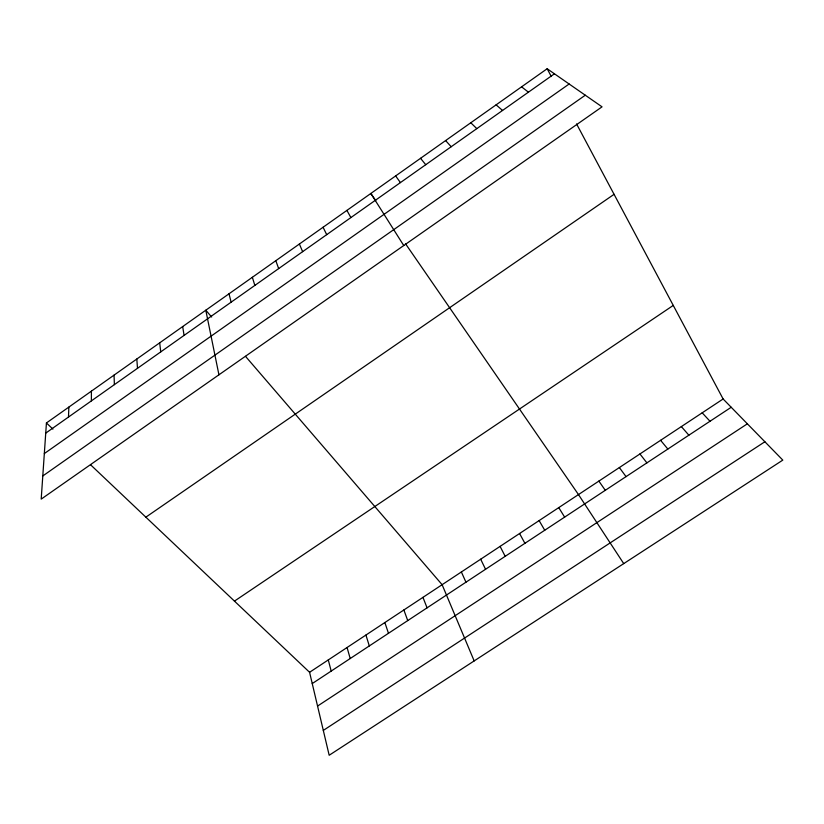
<?xml version="1.0" encoding="UTF-8"?>
<svg xmlns="http://www.w3.org/2000/svg" width="824" height="824" viewBox="0 0 824 824"><rect width="100%" height="100%" fill="white"/><g stroke="black" fill="none" stroke-linecap="round" stroke-linejoin="round"><path stroke-width="1.24" d="M91.382 400.876L91.402 391.142M68.495 417.037L68.855 407.087M46.432 422.959L41.2 499.117L602.045 106.842L547.157 68.742L46.432 422.959L52.921 429.108M45.732 433.125L554.449 73.8M44.331 453.571L569.137 83.996M42.786 475.963L585.287 95.213M145.858 517.163L614.076 194.32M234.459 601.118L673.26 305.416M309.577 672.291L723.122 398.991L782.8 460.111L329.178 755.258L309.577 672.291L90.537 464.746M312.244 683.57L731.207 407.272M317.559 706.065L747.358 423.814M323.307 730.414L764.878 441.757M521.571 86.839L528.431 92.175M496.11 104.844L502.547 110.457M470.792 122.755L476.808 128.637M702.192 412.814L709.989 421.26M445.609 140.574L451.202 146.724M681.355 426.585L688.874 435.196M211.644 317.013L205.794 310.215L218.937 374.807M245.511 356.349L442.117 584.69L474.171 660.92M660.601 440.304L667.842 449.059M420.549 158.301L425.74 164.707M639.939 453.962L646.902 462.872M619.36 467.558L626.044 476.622M395.633 175.924L400.413 182.598M598.873 481.092L605.29 490.311M375.734 200.572L370.841 193.465L403.75 245.531M405.449 243.657L578.479 494.575L623.727 563.616M558.754 507.605L564.636 517.122M539.123 520.583L544.736 530.244M346.904 210.398L350.89 217.577M519.563 533.509L524.919 543.315M547.157 68.742L551.318 76.55M576.573 123.95L723.122 398.991M500.086 546.384L505.194 556.324M323.08 227.249L326.695 234.665M480.68 559.208L485.542 569.281M461.368 571.969L465.962 582.197M299.39 244.007L302.624 251.67M422.959 597.359L427.069 607.844M403.873 609.966L407.736 620.596M275.813 260.683L278.667 268.593M384.859 622.532L388.475 633.296M365.928 635.046L369.307 645.944M252.36 277.286L254.843 285.423M347.069 647.51L350.2 658.541M328.282 659.921L331.186 671.076M229.01 293.797L231.132 302.171M182.681 326.562L184.071 335.409M159.691 342.836L160.732 351.899M136.815 359.017L137.495 368.307M114.052 375.116L114.382 384.633"/></g></svg>
